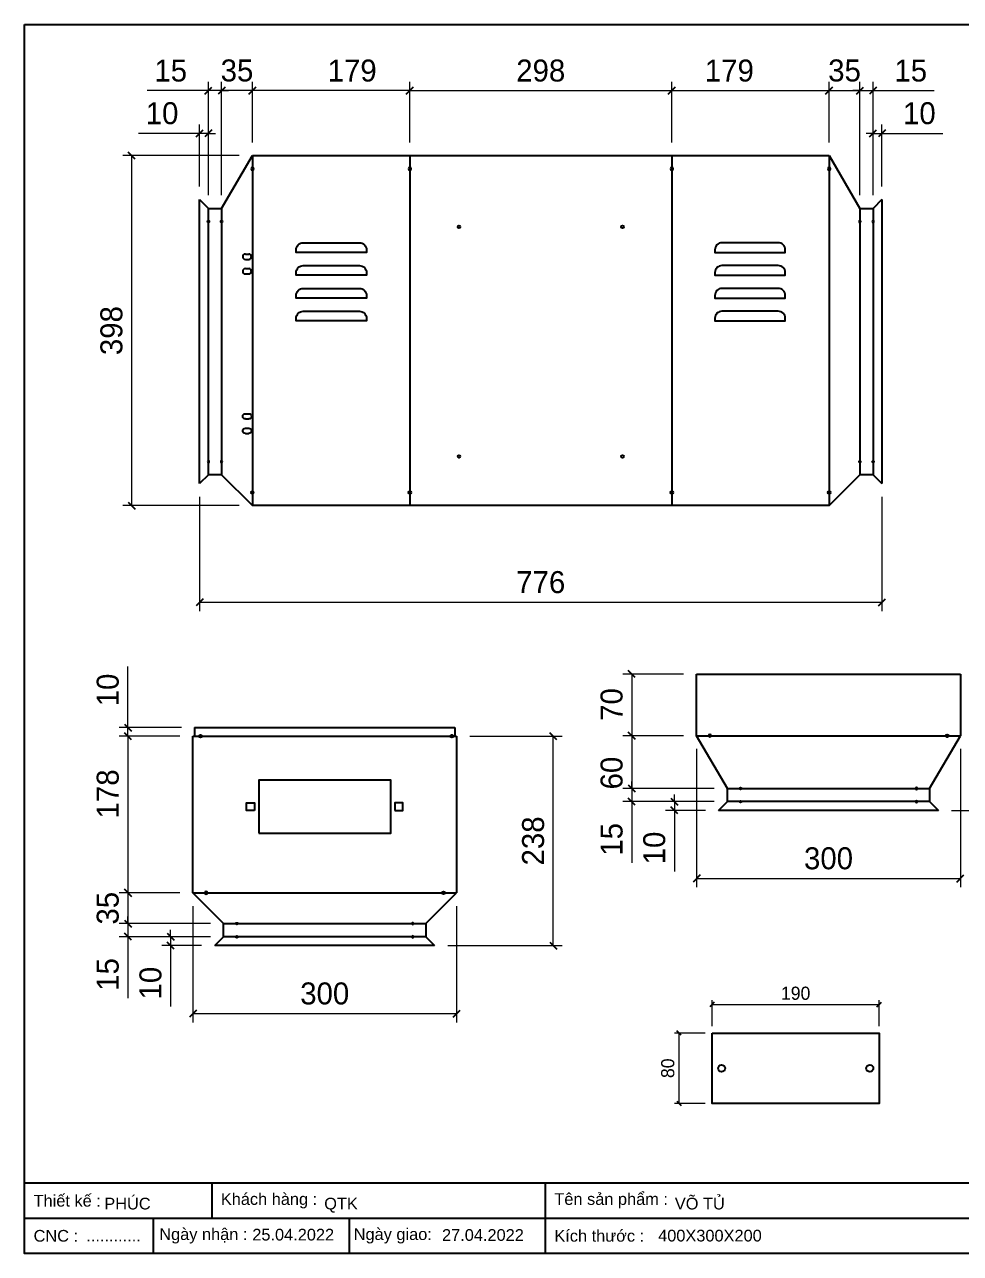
# Model space of a CAD drawing. Header units: millimetres. Extents: x 0 to 1977, y 0 to 1398.
# Drawn here: x 0 to 1064, y 0 to 1398 of the extents above; entities that cross this region are included whole.
import ezdxf

# ---------------------------------------------------------------- set-up
doc = ezdxf.new("R2010")
doc.units = ezdxf.units.MM
doc.layers.add('CNC', color=7, linetype='Continuous')
doc.layers.add('DIM', color=253, linetype='Continuous')
doc.styles.add('Arial', font='arial.ttf')
doc.dimstyles.new('Dim-15', dxfattribs={"dimtxt": 15, "dimasz": 5, "dimexe": 5, "dimexo": 8, "dimgap": 5, "dimtad": 1, "dimdec": 0, "dimtxsty": 'Standard', "dimblk": 'OBLIQUE', "dimcen": 10, "dimclrd": 5, "dimclre": 5, "dimclrt": 3, "dimazin": 3, "dimtfac": 1, "dimtdec": 0, "dimtmove": 0, "dimatfit": 3, "dimldrblk": 'OBLIQUE', "dimlwd": 9, "dimlwe": 9})
doc.dimstyles.new('Dim-25', dxfattribs={"dimtxt": 25, "dimasz": 8, "dimexe": 10, "dimexo": 15, "dimgap": 10, "dimtad": 1, "dimdec": 0, "dimtxsty": 'Standard', "dimblk": 'OBLIQUE', "dimcen": 10, "dimclrd": 5, "dimclre": 5, "dimclrt": 3, "dimazin": 3, "dimtfac": 1, "dimtdec": 0, "dimtmove": 0, "dimatfit": 3, "dimldrblk": 'OBLIQUE', "dimlwd": 9, "dimlwe": 9})

# ---------------------------------------------------------------- blocks, each defined once
blk = doc.blocks.new('KHUNG CHUẨN')
at = {"color": 7}
for p, q in [((19889.2, -28535.2), (16919.2, -28535.2)), ((17239.2, -28535.2), (17239.2, -28595.2)), ((17809.2, -28535.2), (17809.2, -28655.2)), ((18939.2, -28595.2), (16919.2, -28595.2)), ((17139.2, -28595.2), (17139.2, -28655.2)), ((17474.2, -28595.2), (17474.2, -28655.2))]:
    blk.add_line(p, q, dxfattribs=at)
blk.add_lwpolyline([(16919.2, -26555.2), (19889.2, -26555.2), (19889.2, -28655.2), (16919.2, -28655.2)], close=True, dxfattribs=at)
at = {"color": 2, "char_height": 20, "attachment_point": 4, "style": 'Arial'}
for s, insert, width in [('  Thiết kế :', (16919.2, -28565.2), 917.634), ('  Khách hàng :', (17239.2, -28565.2), 917.634), ('  Tên sản phẩm :', (17809.2, -28565.2), 917.634), ('  CNC :', (16919.2, -28625.2), 917.634), ('  Ngày nhận :', (17134, -28625.2), 556.651), ('  Ngày giao:', (17466.3, -28625.2), 556.651), ('  Kích thước :', (17809.2, -28625.2), 917.634)]:
    blk.add_mtext(s, dxfattribs=dict(at, insert=insert, width=width))
at = {"color": 3, "style": 'Arial'}
for tag, p in [('#01', (17055.6, -28580.1)), ('#02', (17431.4, -28580.1)), ('#03', (18030.6, -28580.1)), ('#08', (18751.7, -28580.1)), ('#10', (19064.8, -28580.1)), ('#04', (17024.8, -28634.6)), ('#05', (17308.5, -28633)), ('#06', (17632.7, -28633.7)), ('#07', (18002, -28634.7)), ('#09', (18753.8, -28632.6)), ('#11', (19060.3, -28625.7)), ('#12', (19806.5, -28628.9))]:
    blk.add_attdef(tag, p, '', height=20, dxfattribs=at)
blk = doc.blocks.new('*D1')
at = {"color": 0, "linetype": 'ByBlock', "lineweight": -2}
for p, q in [((442.1, 1326.4), (434.1, 1318.4)), ((732.1, 1318.4), (740.1, 1326.4))]:
    blk.add_line(p, q, dxfattribs=at)
at = {"layer": 'Defpoints', "color": 0, "transparency": 16777216}
for p in [(736.1, 1322.4), (438.1, 1248.5), (736.1, 1248.5)]:
    blk.add_point(p, dxfattribs=at)
at = {"layer": 'DIM', "color": 5, "lineweight": 9, "transparency": 16777216}
for p, q in [((438.1, 1263.5), (438.1, 1332.4)), ((736.1, 1263.5), (736.1, 1332.4)), ((438.1, 1322.4), (736.1, 1322.4))]:
    blk.add_line(p, q, dxfattribs=at)
at = {"layer": 'DIM', "color": 3, "transparency": 16777216, "insert": (587.1, 1345.1), "char_height": 25, "attachment_point": 5}
blk.add_mtext('298', dxfattribs=at)
blk = doc.blocks.new('_Oblique')
at = {"color": 0, "linetype": 'ByBlock', "lineweight": -2}
blk.add_line((-0.5, -0.5), (0.5, 0.5), dxfattribs=at)
blk = doc.blocks.new('*D2')
at = {"color": 0, "linetype": 'ByBlock', "lineweight": -2}
for p, q in [((740.1, 1326.4), (732.1, 1318.4)), ((911.1, 1318.4), (919.1, 1326.4))]:
    blk.add_line(p, q, dxfattribs=at)
at = {"layer": 'Defpoints', "color": 0, "transparency": 16777216}
for p in [(915.1, 1322.4), (736.1, 1248.5), (915.1, 1248.5)]:
    blk.add_point(p, dxfattribs=at)
at = {"layer": 'DIM', "color": 5, "lineweight": 9, "transparency": 16777216}
for p, q in [((736.1, 1263.5), (736.1, 1332.4)), ((915.1, 1263.5), (915.1, 1332.4)), ((736.1, 1322.4), (915.1, 1322.4))]:
    blk.add_line(p, q, dxfattribs=at)
at = {"layer": 'DIM', "color": 3, "transparency": 16777216, "insert": (801.6, 1345.1), "char_height": 25, "attachment_point": 5}
blk.add_mtext('179', dxfattribs=at)
blk = doc.blocks.new('*D3')
at = {"color": 0, "linetype": 'ByBlock', "lineweight": -2}
for p, q in [((919.1, 1326.4), (911.1, 1318.4)), ((946.1, 1318.4), (954.1, 1326.4))]:
    blk.add_line(p, q, dxfattribs=at)
at = {"layer": 'Defpoints', "color": 0, "transparency": 16777216}
for p in [(950.1, 1322.4), (915.1, 1248.5), (950.1, 1188.5)]:
    blk.add_point(p, dxfattribs=at)
at = {"layer": 'DIM', "color": 5, "lineweight": 9, "transparency": 16777216}
for p, q in [((915.1, 1263.5), (915.1, 1332.4)), ((950.1, 1203.5), (950.1, 1332.4)), ((915.1, 1322.4), (950.1, 1322.4))]:
    blk.add_line(p, q, dxfattribs=at)
at = {"layer": 'DIM', "color": 3, "transparency": 16777216, "insert": (932.6, 1345.2), "char_height": 25, "attachment_point": 5}
blk.add_mtext('35', dxfattribs=at)
blk = doc.blocks.new('*D4')
at = {"color": 0, "linetype": 'ByBlock', "lineweight": -2}
for p, q in [((263.1, 1326.4), (255.1, 1318.4)), ((434.1, 1318.4), (442.1, 1326.4))]:
    blk.add_line(p, q, dxfattribs=at)
at = {"layer": 'Defpoints', "color": 0, "transparency": 16777216}
for p in [(259.1, 1322.4), (259.1, 1248.5), (438.1, 1248.5)]:
    blk.add_point(p, dxfattribs=at)
at = {"layer": 'DIM', "color": 5, "lineweight": 9, "transparency": 16777216}
for p, q in [((259.1, 1263.5), (259.1, 1332.4)), ((438.1, 1263.5), (438.1, 1332.4)), ((438.1, 1322.4), (259.1, 1322.4))]:
    blk.add_line(p, q, dxfattribs=at)
at = {"layer": 'DIM', "color": 3, "transparency": 16777216, "insert": (372.6, 1345.1), "char_height": 25, "attachment_point": 5}
blk.add_mtext('179', dxfattribs=at)
blk = doc.blocks.new('*D5')
at = {"color": 0, "linetype": 'ByBlock', "lineweight": -2}
for p, q in [((228.1, 1326.4), (220.1, 1318.4)), ((255.1, 1318.4), (263.1, 1326.4))]:
    blk.add_line(p, q, dxfattribs=at)
at = {"layer": 'Defpoints', "color": 0, "transparency": 16777216}
for p in [(224.1, 1322.4), (259.1, 1248.5), (224.1, 1188.5)]:
    blk.add_point(p, dxfattribs=at)
at = {"layer": 'DIM', "color": 5, "lineweight": 9, "transparency": 16777216}
for p, q in [((224.1, 1203.5), (224.1, 1332.4)), ((259.1, 1263.5), (259.1, 1332.4)), ((259.1, 1322.4), (224.1, 1322.4))]:
    blk.add_line(p, q, dxfattribs=at)
at = {"layer": 'DIM', "color": 3, "transparency": 16777216, "insert": (241.6, 1345.2), "char_height": 25, "attachment_point": 5}
blk.add_mtext('35', dxfattribs=at)
blk = doc.blocks.new('*D6')
at = {"color": 0, "linetype": 'ByBlock', "lineweight": -2}
for p, q in [((203.1, 744.6), (195.1, 736.6)), ((971.1, 736.6), (979.1, 744.6))]:
    blk.add_line(p, q, dxfattribs=at)
at = {"layer": 'Defpoints', "color": 0, "transparency": 16777216}
for p in [(199.1, 875.5), (975.1, 875.5), (975.1, 740.6)]:
    blk.add_point(p, dxfattribs=at)
at = {"layer": 'DIM', "color": 5, "lineweight": 9, "transparency": 16777216}
for p, q in [((199.1, 860.5), (199.1, 730.6)), ((975.1, 860.5), (975.1, 730.6)), ((199.1, 740.6), (975.1, 740.6))]:
    blk.add_line(p, q, dxfattribs=at)
at = {"layer": 'DIM', "color": 3, "transparency": 16777216, "insert": (587.1, 763.3), "char_height": 25, "attachment_point": 5}
blk.add_mtext('776', dxfattribs=at)
blk = doc.blocks.new('*D7')
at = {"color": 0, "linetype": 'ByBlock', "lineweight": -2}
for p, q in [((946.1, 1318.4), (954.1, 1326.4)), ((969.1, 1326.4), (961.1, 1318.4))]:
    blk.add_line(p, q, dxfattribs=at)
at = {"layer": 'Defpoints', "color": 0, "transparency": 16777216}
for p in [(965.1, 1322.4), (950.1, 1188.5), (965.1, 1188.5)]:
    blk.add_point(p, dxfattribs=at)
at = {"layer": 'DIM', "color": 5, "lineweight": 9, "transparency": 16777216}
for p, q in [((950.1, 1203.5), (950.1, 1332.4)), ((965.1, 1203.5), (965.1, 1332.4)), ((950.1, 1322.4), (942.1, 1322.4)), ((950.1, 1322.4), (965.1, 1322.4)), ((965.1, 1322.4), (1034.7, 1322.4))]:
    blk.add_line(p, q, dxfattribs=at)
at = {"layer": 'DIM', "color": 3, "transparency": 16777216, "insert": (1007.9, 1345.1), "char_height": 25, "attachment_point": 5}
blk.add_mtext('15', dxfattribs=at)
blk = doc.blocks.new('*D8')
at = {"color": 0, "linetype": 'ByBlock', "lineweight": -2}
for p, q in [((961.1, 1269.8), (969.1, 1277.8)), ((979.1, 1277.8), (971.1, 1269.8))]:
    blk.add_line(p, q, dxfattribs=at)
at = {"layer": 'Defpoints', "color": 0, "transparency": 16777216}
for p in [(975.1, 1273.8), (965.1, 1188.5), (975.1, 1198.5)]:
    blk.add_point(p, dxfattribs=at)
at = {"layer": 'DIM', "color": 5, "lineweight": 9, "transparency": 16777216}
for p, q in [((965.1, 1273.8), (957.1, 1273.8)), ((965.1, 1203.5), (965.1, 1283.8)), ((965.1, 1273.8), (975.1, 1273.8)), ((975.1, 1213.5), (975.1, 1283.8)), ((975.1, 1273.8), (1044.4, 1273.8))]:
    blk.add_line(p, q, dxfattribs=at)
at = {"layer": 'DIM', "color": 3, "transparency": 16777216, "insert": (1017.7, 1296.6), "char_height": 25, "attachment_point": 5}
blk.add_mtext('10', dxfattribs=at)
blk = doc.blocks.new('*D9')
at = {"color": 0, "linetype": 'ByBlock', "lineweight": -2}
for p, q in [((205.1, 1318.4), (213.1, 1326.4)), ((228.1, 1326.4), (220.1, 1318.4))]:
    blk.add_line(p, q, dxfattribs=at)
at = {"layer": 'Defpoints', "color": 0, "transparency": 16777216}
for p in [(209.1, 1322.4), (209.1, 1188.5), (224.1, 1188.5)]:
    blk.add_point(p, dxfattribs=at)
at = {"layer": 'DIM', "color": 5, "lineweight": 9, "transparency": 16777216}
for p, q in [((209.1, 1203.5), (209.1, 1332.4)), ((224.1, 1203.5), (224.1, 1332.4)), ((209.1, 1322.4), (139.4, 1322.4)), ((224.1, 1322.4), (209.1, 1322.4)), ((224.1, 1322.4), (232.1, 1322.4))]:
    blk.add_line(p, q, dxfattribs=at)
at = {"layer": 'DIM', "color": 3, "transparency": 16777216, "insert": (166.2, 1345.1), "char_height": 25, "attachment_point": 5}
blk.add_mtext('15', dxfattribs=at)
blk = doc.blocks.new('*D10')
at = {"color": 0, "linetype": 'ByBlock', "lineweight": -2}
for p, q in [((195.1, 1269.8), (203.1, 1277.8)), ((213.1, 1277.8), (205.1, 1269.8))]:
    blk.add_line(p, q, dxfattribs=at)
at = {"layer": 'Defpoints', "color": 0, "transparency": 16777216}
for p in [(199.1, 1273.8), (199.1, 1198.5), (209.1, 1188.5)]:
    blk.add_point(p, dxfattribs=at)
at = {"layer": 'DIM', "color": 5, "lineweight": 9, "transparency": 16777216}
for p, q in [((199.1, 1273.8), (129.7, 1273.8)), ((199.1, 1213.5), (199.1, 1283.8)), ((209.1, 1273.8), (199.1, 1273.8)), ((209.1, 1203.5), (209.1, 1283.8)), ((209.1, 1273.8), (217.1, 1273.8))]:
    blk.add_line(p, q, dxfattribs=at)
at = {"layer": 'DIM', "color": 3, "transparency": 16777216, "insert": (156.4, 1296.6), "char_height": 25, "attachment_point": 5}
blk.add_mtext('10', dxfattribs=at)
blk = doc.blocks.new('f3daunguoc')
at = {"layer": 'CNC', "color": 2, "lineweight": -3}
blk.add_circle((0, 0), 1.5, dxfattribs=at)
blk = doc.blocks.new('f2dauxuoi')
at = {"layer": 'CNC', "color": 2, "lineweight": -3}
blk.add_circle((0, 0), 1, dxfattribs=at)
blk = doc.blocks.new('*D11')
at = {"color": 0, "linetype": 'ByBlock', "lineweight": -2}
for p, q in [((125.7, 1244.5), (117.7, 1252.5)), ((117.7, 854.5), (125.7, 846.5))]:
    blk.add_line(p, q, dxfattribs=at)
at = {"layer": 'Defpoints', "color": 0, "transparency": 16777216}
for p in [(259.1, 1248.5), (121.7, 850.5), (259.1, 850.5)]:
    blk.add_point(p, dxfattribs=at)
at = {"layer": 'DIM', "color": 5, "lineweight": 9, "transparency": 16777216}
for p, q in [((244.1, 1248.5), (111.7, 1248.5)), ((121.7, 1248.5), (121.7, 850.5)), ((244.1, 850.5), (111.7, 850.5))]:
    blk.add_line(p, q, dxfattribs=at)
at = {"layer": 'DIM', "color": 3, "transparency": 16777216, "insert": (98.9, 1049.5), "char_height": 25, "attachment_point": 5, "rotation": 90}
blk.add_mtext('398', dxfattribs=at)
blk = doc.blocks.new('*D12')
at = {"color": 0, "linetype": 'ByBlock', "lineweight": -2}
for p, q in [((121.5, 584.1), (113.5, 592.1)), ((113.5, 414.1), (121.5, 406.1))]:
    blk.add_line(p, q, dxfattribs=at)
at = {"layer": 'Defpoints', "color": 0, "transparency": 16777216}
for p in [(191.4, 588.1), (117.5, 410.1), (191.4, 410.1)]:
    blk.add_point(p, dxfattribs=at)
at = {"layer": 'DIM', "color": 5, "lineweight": 9, "transparency": 16777216}
for p, q in [((176.4, 588.1), (107.5, 588.1)), ((117.5, 588.1), (117.5, 410.1)), ((176.4, 410.1), (107.5, 410.1))]:
    blk.add_line(p, q, dxfattribs=at)
at = {"layer": 'DIM', "color": 3, "transparency": 16777216, "insert": (94.7, 522.6), "char_height": 25, "attachment_point": 5, "rotation": 90}
blk.add_mtext('178', dxfattribs=at)
blk = doc.blocks.new('*D13')
at = {"color": 0, "linetype": 'ByBlock', "lineweight": -2}
for p, q in [((121.5, 406.1), (113.5, 414.1)), ((113.5, 379.1), (121.5, 371.1))]:
    blk.add_line(p, q, dxfattribs=at)
at = {"layer": 'Defpoints', "color": 0, "transparency": 16777216}
for p in [(191.4, 410.1), (117.5, 375.1), (226.4, 375.1)]:
    blk.add_point(p, dxfattribs=at)
at = {"layer": 'DIM', "color": 5, "lineweight": 9, "transparency": 16777216}
for p, q in [((176.4, 410.1), (107.5, 410.1)), ((117.5, 410.1), (117.5, 375.1)), ((211.4, 375.1), (107.5, 375.1))]:
    blk.add_line(p, q, dxfattribs=at)
at = {"layer": 'DIM', "color": 3, "transparency": 16777216, "insert": (94.7, 392.6), "char_height": 25, "attachment_point": 5, "rotation": 90}
blk.add_mtext('35', dxfattribs=at)
blk = doc.blocks.new('*D14')
at = {"color": 0, "linetype": 'ByBlock', "lineweight": -2}
for p, q in [((605.3, 584.1), (597.3, 592.1)), ((597.3, 354.1), (605.3, 346.1))]:
    blk.add_line(p, q, dxfattribs=at)
at = {"layer": 'Defpoints', "color": 0, "transparency": 16777216}
for p in [(491.4, 588.1), (601.3, 588.1), (466.4, 350.1)]:
    blk.add_point(p, dxfattribs=at)
at = {"layer": 'DIM', "color": 5, "lineweight": 9, "transparency": 16777216}
for p, q in [((506.4, 588.1), (611.3, 588.1)), ((601.3, 350.1), (601.3, 588.1)), ((481.4, 350.1), (611.3, 350.1))]:
    blk.add_line(p, q, dxfattribs=at)
at = {"layer": 'DIM', "color": 3, "transparency": 16777216, "insert": (578.5, 469.1), "char_height": 25, "attachment_point": 5, "rotation": 90}
blk.add_mtext('238', dxfattribs=at)
blk = doc.blocks.new('*D15')
at = {"color": 0, "linetype": 'ByBlock', "lineweight": -2}
for p, q in [((113.5, 379.1), (121.5, 371.1)), ((121.5, 356.1), (113.5, 364.1))]:
    blk.add_line(p, q, dxfattribs=at)
at = {"layer": 'Defpoints', "color": 0, "transparency": 16777216}
for p in [(226.4, 375.1), (117.5, 360.1), (226.4, 360.1)]:
    blk.add_point(p, dxfattribs=at)
at = {"layer": 'DIM', "color": 5, "lineweight": 9, "transparency": 16777216}
for p, q in [((117.5, 375.1), (117.5, 383.1)), ((211.4, 375.1), (107.5, 375.1)), ((117.5, 375.1), (117.5, 360.1)), ((211.4, 360.1), (107.5, 360.1)), ((117.5, 360.1), (117.5, 290.4))]:
    blk.add_line(p, q, dxfattribs=at)
at = {"layer": 'DIM', "color": 3, "transparency": 16777216, "insert": (94.7, 317.3), "char_height": 25, "attachment_point": 5, "rotation": 90}
blk.add_mtext('15', dxfattribs=at)
blk = doc.blocks.new('*D16')
at = {"color": 0, "linetype": 'ByBlock', "lineweight": -2}
for p, q in [((162.1, 364.1), (170.1, 356.1)), ((170.1, 346.1), (162.1, 354.1))]:
    blk.add_line(p, q, dxfattribs=at)
at = {"layer": 'Defpoints', "color": 0, "transparency": 16777216}
for p in [(166.1, 350.1), (216.4, 350.1), (226.4, 360.1)]:
    blk.add_point(p, dxfattribs=at)
at = {"layer": 'DIM', "color": 5, "lineweight": 9, "transparency": 16777216}
for p, q in [((166.1, 360.1), (166.1, 368.1)), ((211.4, 360.1), (156.1, 360.1)), ((201.4, 350.1), (156.1, 350.1)), ((166.1, 360.1), (166.1, 350.1)), ((166.1, 350.1), (166.1, 280.7))]:
    blk.add_line(p, q, dxfattribs=at)
at = {"layer": 'DIM', "color": 3, "transparency": 16777216, "insert": (143.3, 307.4), "char_height": 25, "attachment_point": 5, "rotation": 90}
blk.add_mtext('10', dxfattribs=at)
blk = doc.blocks.new('*D17')
at = {"color": 0, "linetype": 'ByBlock', "lineweight": -2}
for p, q in [((195.4, 276.7), (187.4, 268.7)), ((487.4, 268.7), (495.4, 276.7))]:
    blk.add_line(p, q, dxfattribs=at)
at = {"layer": 'Defpoints', "color": 0, "transparency": 16777216}
for p in [(191.4, 410.1), (491.4, 410.1), (491.4, 272.7)]:
    blk.add_point(p, dxfattribs=at)
at = {"layer": 'DIM', "color": 5, "lineweight": 9, "transparency": 16777216}
for p, q in [((191.4, 395.1), (191.4, 262.7)), ((491.4, 395.1), (491.4, 262.7)), ((191.4, 272.7), (491.4, 272.7))]:
    blk.add_line(p, q, dxfattribs=at)
at = {"layer": 'DIM', "color": 3, "transparency": 16777216, "insert": (341.4, 295.5), "char_height": 25, "attachment_point": 5}
blk.add_mtext('300', dxfattribs=at)
blk = doc.blocks.new('*D18')
at = {"color": 0, "linetype": 'ByBlock', "lineweight": -2}
for p, q in [((113.5, 602.1), (121.5, 594.1)), ((121.5, 584.1), (113.5, 592.1))]:
    blk.add_line(p, q, dxfattribs=at)
at = {"layer": 'Defpoints', "color": 0, "transparency": 16777216}
for p in [(117.5, 598.1), (191.4, 588.1), (193.4, 598.1)]:
    blk.add_point(p, dxfattribs=at)
at = {"layer": 'DIM', "color": 5, "lineweight": 9, "transparency": 16777216}
for p, q in [((117.5, 598.1), (117.5, 667.5)), ((178.4, 598.1), (107.5, 598.1)), ((176.4, 588.1), (107.5, 588.1)), ((117.5, 588.1), (117.5, 598.1)), ((117.5, 588.1), (117.5, 580.1))]:
    blk.add_line(p, q, dxfattribs=at)
at = {"layer": 'DIM', "color": 3, "transparency": 16777216, "insert": (94.7, 640.8), "char_height": 25, "attachment_point": 5, "rotation": 90}
blk.add_mtext('10', dxfattribs=at)
blk = doc.blocks.new('ovan6x10')
at = {"color": 2}
for p, q in [((3, 6), (7, 6)), ((3, 0), (7, 0))]:
    blk.add_line(p, q, dxfattribs=at)
for centre, start, end in [((3, 3), 90, 270), ((7, 3), 270, 90)]:
    blk.add_arc(centre, 3, start, end, dxfattribs=at)
blk = doc.blocks.new('*D35')
at = {"color": 0, "linetype": 'ByBlock', "lineweight": -2}
for p, q in [((694.5, 654.8), (686.5, 662.8)), ((686.5, 592.8), (694.5, 584.8))]:
    blk.add_line(p, q, dxfattribs=at)
at = {"layer": 'Defpoints', "color": 0, "transparency": 16777216}
for p in [(764.4, 658.8), (690.5, 588.8), (764.4, 588.8)]:
    blk.add_point(p, dxfattribs=at)
at = {"layer": 'DIM', "color": 5, "lineweight": 9, "transparency": 16777216}
for p, q in [((749.4, 658.8), (680.5, 658.8)), ((690.5, 658.8), (690.5, 588.8)), ((749.4, 588.8), (680.5, 588.8))]:
    blk.add_line(p, q, dxfattribs=at)
at = {"layer": 'DIM', "color": 3, "transparency": 16777216, "insert": (667.8, 624.3), "char_height": 25, "attachment_point": 5, "rotation": 90}
blk.add_mtext('70', dxfattribs=at)
blk = doc.blocks.new('*D36')
at = {"color": 0, "linetype": 'ByBlock', "lineweight": -2}
for p, q in [((694.5, 584.8), (686.5, 592.8)), ((686.5, 532.8), (694.5, 524.8))]:
    blk.add_line(p, q, dxfattribs=at)
at = {"layer": 'Defpoints', "color": 0, "transparency": 16777216}
for p in [(764.4, 588.8), (690.5, 528.8), (799.4, 528.8)]:
    blk.add_point(p, dxfattribs=at)
at = {"layer": 'DIM', "color": 5, "lineweight": 9, "transparency": 16777216}
for p, q in [((749.4, 588.8), (680.5, 588.8)), ((690.5, 588.8), (690.5, 528.8)), ((784.4, 528.8), (680.5, 528.8))]:
    blk.add_line(p, q, dxfattribs=at)
at = {"layer": 'DIM', "color": 3, "transparency": 16777216, "insert": (667.8, 546.3), "char_height": 25, "attachment_point": 5, "rotation": 90}
blk.add_mtext('60', dxfattribs=at)
blk = doc.blocks.new('*D37')
at = {"color": 0, "linetype": 'ByBlock', "lineweight": -2}
for p, q in [((1178.3, 654.8), (1170.3, 662.8)), ((1170.3, 507.8), (1178.3, 499.8))]:
    blk.add_line(p, q, dxfattribs=at)
at = {"layer": 'Defpoints', "color": 0, "transparency": 16777216}
for p in [(1064.4, 658.8), (1174.3, 658.8), (1039.4, 503.8)]:
    blk.add_point(p, dxfattribs=at)
at = {"layer": 'DIM', "color": 5, "lineweight": 9, "transparency": 16777216}
for p, q in [((1079.4, 658.8), (1184.3, 658.8)), ((1174.3, 503.8), (1174.3, 658.8)), ((1054.4, 503.8), (1184.3, 503.8))]:
    blk.add_line(p, q, dxfattribs=at)
at = {"layer": 'DIM', "color": 3, "transparency": 16777216, "insert": (1151.6, 581.3), "char_height": 25, "attachment_point": 5, "rotation": 90}
blk.add_mtext('155', dxfattribs=at)
blk = doc.blocks.new('*D38')
at = {"color": 0, "linetype": 'ByBlock', "lineweight": -2}
for p, q in [((686.5, 532.8), (694.5, 524.8)), ((694.5, 509.8), (686.5, 517.8))]:
    blk.add_line(p, q, dxfattribs=at)
at = {"layer": 'Defpoints', "color": 0, "transparency": 16777216}
for p in [(799.4, 528.8), (690.5, 513.8), (799.4, 513.8)]:
    blk.add_point(p, dxfattribs=at)
at = {"layer": 'DIM', "color": 5, "lineweight": 9, "transparency": 16777216}
for p, q in [((690.5, 528.8), (690.5, 536.8)), ((784.4, 528.8), (680.5, 528.8)), ((690.5, 528.8), (690.5, 513.8)), ((784.4, 513.8), (680.5, 513.8)), ((690.5, 513.8), (690.5, 444.1))]:
    blk.add_line(p, q, dxfattribs=at)
at = {"layer": 'DIM', "color": 3, "transparency": 16777216, "insert": (667.8, 470.9), "char_height": 25, "attachment_point": 5, "rotation": 90}
blk.add_mtext('15', dxfattribs=at)
blk = doc.blocks.new('*D39')
at = {"color": 0, "linetype": 'ByBlock', "lineweight": -2}
for p, q in [((735.1, 517.8), (743.1, 509.8)), ((743.1, 499.8), (735.1, 507.8))]:
    blk.add_line(p, q, dxfattribs=at)
at = {"layer": 'Defpoints', "color": 0, "transparency": 16777216}
for p in [(739.1, 503.8), (789.4, 503.8), (799.4, 513.8)]:
    blk.add_point(p, dxfattribs=at)
at = {"layer": 'DIM', "color": 5, "lineweight": 9, "transparency": 16777216}
for p, q in [((739.1, 513.8), (739.1, 521.8)), ((784.4, 513.8), (729.1, 513.8)), ((774.4, 503.8), (729.1, 503.8)), ((739.1, 513.8), (739.1, 503.8)), ((739.1, 503.8), (739.1, 434.4))]:
    blk.add_line(p, q, dxfattribs=at)
at = {"layer": 'DIM', "color": 3, "transparency": 16777216, "insert": (716.3, 461.1), "char_height": 25, "attachment_point": 5, "rotation": 90}
blk.add_mtext('10', dxfattribs=at)
blk = doc.blocks.new('*D40')
at = {"color": 0, "linetype": 'ByBlock', "lineweight": -2}
for p, q in [((768.4, 430.4), (760.4, 422.4)), ((1060.4, 422.4), (1068.4, 430.4))]:
    blk.add_line(p, q, dxfattribs=at)
at = {"layer": 'Defpoints', "color": 0, "transparency": 16777216}
for p in [(764.4, 588.8), (1064.4, 588.8), (1064.4, 426.4)]:
    blk.add_point(p, dxfattribs=at)
at = {"layer": 'DIM', "color": 5, "lineweight": 9, "transparency": 16777216}
for p, q in [((764.4, 573.8), (764.4, 416.4)), ((1064.4, 573.8), (1064.4, 416.4)), ((764.4, 426.4), (1064.4, 426.4))]:
    blk.add_line(p, q, dxfattribs=at)
at = {"layer": 'DIM', "color": 3, "transparency": 16777216, "insert": (914.4, 449.2), "char_height": 25, "attachment_point": 5}
blk.add_mtext('300', dxfattribs=at)
blk = doc.blocks.new('*D41')
at = {"color": 0, "linetype": 'ByBlock', "lineweight": -2}
for p, q in [((784.5, 285.6), (779.5, 280.6)), ((969.5, 280.6), (974.5, 285.6))]:
    blk.add_line(p, q, dxfattribs=at)
at = {"color": 5, "lineweight": 9, "ltscale": 3, "transparency": 16777216}
for p, q in [((782, 258.6), (782, 288.1)), ((782, 283.1), (972, 283.1)), ((972, 258.6), (972, 288.1))]:
    blk.add_line(p, q, dxfattribs=at)
at = {"layer": 'Defpoints', "color": 0, "ltscale": 3, "transparency": 16777216}
for p in [(972, 283.1), (782, 250.6), (972, 250.6)]:
    blk.add_point(p, dxfattribs=at)
at = {"color": 3, "ltscale": 3, "transparency": 16777216, "insert": (877, 295.8), "char_height": 15, "attachment_point": 5}
blk.add_mtext('190', dxfattribs=at)
blk = doc.blocks.new('*D42')
at = {"color": 0, "linetype": 'ByBlock', "lineweight": -2}
for p, q in [((746.8, 248.1), (741.8, 253.1)), ((741.8, 173.1), (746.8, 168.1))]:
    blk.add_line(p, q, dxfattribs=at)
at = {"color": 5, "lineweight": 9, "ltscale": 3, "transparency": 16777216}
for p, q in [((774, 250.6), (739.3, 250.6)), ((744.3, 250.6), (744.3, 170.6)), ((774, 170.6), (739.3, 170.6))]:
    blk.add_line(p, q, dxfattribs=at)
at = {"layer": 'Defpoints', "color": 0, "ltscale": 3, "transparency": 16777216}
for p in [(782, 250.6), (744.3, 170.6), (782, 170.6)]:
    blk.add_point(p, dxfattribs=at)
at = {"color": 3, "ltscale": 3, "transparency": 16777216, "insert": (731.6, 210.6), "char_height": 15, "attachment_point": 5, "rotation": 90}
blk.add_mtext('80', dxfattribs=at)

msp = doc.modelspace()

# ---------------------------------------------------------------- linework, layer by layer
at = {"color": 7}
for p, q in [((224.1, 1188.5), (259.1, 1248.5)), ((259.1, 1248.5), (259.1, 850.5)), ((438.1, 1248.5), (438.1, 850.5)), ((736.1, 1248.5), (736.1, 850.5)), ((915.1, 1248.5), (915.1, 850.5)), ((915.1, 1248.5), (950.1, 1188.5)), ((199.1, 875.5), (199.1, 1198.5)), ((199.1, 1198.5), (209.1, 1188.5)), ((209.1, 885.5), (209.1, 1188.5)), ((209.1, 1188.5), (224.1, 1188.5)), ((224.1, 1188.5), (224.1, 885.5)), ((950.1, 1188.5), (965.1, 1188.5)), ((950.1, 1188.5), (950.1, 885.5)), ((975.1, 1198.5), (965.1, 1188.5)), ((965.1, 1188.5), (965.1, 885.5)), ((975.1, 1198.5), (975.1, 875.5)), ((209.1, 885.5), (199.1, 875.5)), ((224.1, 885.5), (209.1, 885.5)), ((224.1, 885.5), (259.1, 850.5)), ((915.1, 850.5), (950.1, 885.5)), ((965.1, 885.5), (950.1, 885.5)), ((965.1, 885.5), (975.1, 875.5)), ((764.4, 658.8), (1064.4, 658.8)), ((191.4, 588.1), (491.4, 588.1)), ((193.4, 598.1), (489.4, 598.1)), ((764.4, 588.8), (1064.4, 588.8)), ((799.4, 528.8), (764.4, 588.8)), ((1029.4, 528.8), (1064.4, 588.8)), ((799.4, 513.8), (799.4, 528.8)), ((799.4, 528.8), (1029.4, 528.8)), ((1029.4, 528.8), (1029.4, 513.8)), ((789.4, 503.8), (799.4, 513.8)), ((1039.4, 503.8), (789.4, 503.8)), ((1029.4, 513.8), (799.4, 513.8)), ((1029.4, 513.8), (1039.4, 503.8)), ((191.4, 410.1), (491.4, 410.1)), ((226.4, 375.1), (191.4, 410.1)), ((456.4, 375.1), (491.4, 410.1)), ((226.4, 360.1), (226.4, 375.1)), ((226.4, 375.1), (456.4, 375.1)), ((456.4, 375.1), (456.4, 360.1)), ((216.4, 350.1), (226.4, 360.1)), ((466.4, 350.1), (216.4, 350.1)), ((456.4, 360.1), (226.4, 360.1)), ((456.4, 360.1), (466.4, 350.1))]:
    msp.add_line(p, q, dxfattribs=at)
at = {"ltscale": 3}
for p, q in [((193.4, 598.1), (193.4, 588.1)), ((489.4, 598.1), (489.4, 588.1))]:
    msp.add_line(p, q, dxfattribs=at)
at = {"color": 7}
for points in [[(259.1, 1248.5), (915.1, 1248.5)], [(915.1, 850.5), (259.1, 850.5)], [(764.4, 588.8), (764.4, 658.8)], [(1064.4, 658.8), (1064.4, 588.8)], [(191.4, 410.1), (191.4, 588.1)], [(491.4, 588.1), (491.4, 410.1)]]:
    msp.add_lwpolyline(points, dxfattribs=at)
at = {"color": 2}
for points in [[(316.9, 1149.5), (380.9, 1149.5, -0.414214), (388.9, 1141.5), (388.9, 1138.5), (308.9, 1138.5), (308.9, 1141.5, -0.414214)], [(857.2, 1149.5), (793.2, 1149.5, 0.414214), (785.2, 1141.5), (785.2, 1138.5), (865.2, 1138.5), (865.2, 1141.5, 0.414214)], [(316.9, 1123.5), (380.9, 1123.5, -0.414214), (388.9, 1115.5), (388.9, 1112.5), (308.9, 1112.5), (308.9, 1115.5, -0.414214)], [(857.2, 1123.5), (793.2, 1123.5, 0.414214), (785.2, 1115.5), (785.2, 1112.5), (865.2, 1112.5), (865.2, 1115.5, 0.414214)], [(316.9, 1097.5), (380.9, 1097.5, -0.414214), (388.9, 1089.5), (388.9, 1086.5), (308.9, 1086.5), (308.9, 1089.5, -0.414214)], [(857.2, 1097.5), (793.2, 1097.5, 0.414214), (785.2, 1089.5), (785.2, 1086.5), (865.2, 1086.5), (865.2, 1089.5, 0.414214)], [(316.9, 1071.5), (380.9, 1071.5, -0.414214), (388.9, 1063.5), (388.9, 1060.5), (308.9, 1060.5), (308.9, 1063.5, -0.414214)], [(857.2, 1071.5), (793.2, 1071.5, 0.414214), (785.2, 1063.5), (785.2, 1060.5), (865.2, 1060.5), (865.2, 1063.5, 0.414214)]]:
    msp.add_lwpolyline(points, format="xyb", close=True, dxfattribs=at)
at = {"color": 2, "ltscale": 3}
msp.add_lwpolyline([(266.4, 478.1), (416.4, 478.1), (416.4, 538.1), (266.4, 538.1)], close=True, dxfattribs=at)
at = {"color": 2}
for points in [[(261.6, 503.6), (252.6, 503.6), (252.6, 512.6), (261.6, 512.6)], [(421.1, 503.6), (430.1, 503.6), (430.1, 512.6), (421.1, 512.6)]]:
    msp.add_lwpolyline(points, close=True, dxfattribs=at)
at = {"color": 7}
msp.add_lwpolyline([(782, 250.6), (972, 250.6), (972, 170.6), (782, 170.6)], close=True, dxfattribs=at)
at = {"color": 2, "ltscale": 3}
for centre in [(494.1, 1167.5), (680.1, 1167.5), (494.1, 906.5), (680.1, 906.5)]:
    msp.add_circle(centre, 1.5, dxfattribs=at)
at = {"color": 7}
for centre in [(792.8, 210.6), (961.3, 210.6)]:
    msp.add_circle(centre, 4, dxfattribs=at)

# ---------------------------------------------------------------- block references
at = {"color": 3}
ref = msp.add_blockref('KHUNG CHUẨN', (-11259.8, 19070), dxfattribs=dict(at, xscale=0.665500000002794, yscale=0.665500000002794, zscale=0.665500000002794))
ref.add_attrib('#03', 'VÕ TỦ', (739.6, 50), dxfattribs={"color": 3, "height": 13.31, "style": 'Arial'})
ref.add_attrib('#07', '400X300X200', (720.6, 13.6), dxfattribs={"color": 3, "height": 13.31, "style": 'Arial'})
ref.add_attrib('#02', 'QTK', (340.8, 50), dxfattribs={"color": 3, "height": 13.31, "style": 'Arial'})
ref.add_attrib('#05', '25.04.2022 ', (259, 14.7), dxfattribs={"color": 3, "height": 13.31, "style": 'Arial'})
ref.add_attrib('#06', '27.04.2022', (474.8, 14.3), dxfattribs={"color": 3, "height": 13.31, "style": 'Arial'})
ref.add_attrib('#01', 'PHÚC', (90.7, 50), dxfattribs={"color": 3, "height": 13.31, "style": 'Arial'})
ref.add_attrib('#04', '............', (70.2, 13.7), dxfattribs={"color": 3, "height": 13.31, "style": 'Arial'})
at = {"lineweight": -3, "xscale": -1}
for name, p, rotation in [('f3daunguoc', (259.1, 1233.5), 180), ('f3daunguoc', (438.1, 1233.5), 180), ('f3daunguoc', (736.1, 1233.5), 180), ('f3daunguoc', (915.1, 1233.5), 180), ('f2dauxuoi', (209.1, 900.5), 180), ('f2dauxuoi', (224.1, 900.5), 180), ('f3daunguoc', (779.4, 588.8), 270), ('f2dauxuoi', (1014.4, 528.8), 270), ('f2dauxuoi', (1014.4, 513.8), 270), ('f3daunguoc', (206.4, 410.1), 270), ('f2dauxuoi', (441.4, 375.1), 270), ('f2dauxuoi', (441.4, 360.1), 270)]:
    msp.add_blockref(name, p, dxfattribs=dict(at, rotation=rotation))
at = {"lineweight": -3}
for name, p in [('f2dauxuoi', (209.1, 1173.5)), ('f2dauxuoi', (224.1, 1173.5)), ('f3daunguoc', (259.1, 865.5)), ('f3daunguoc', (438.1, 865.5)), ('f3daunguoc', (736.1, 865.5)), ('f3daunguoc', (915.1, 865.5)), ('f3daunguoc', (200.2, 588.1)), ('f3daunguoc', (486, 588.1))]:
    msp.add_blockref(name, p, dxfattribs=at)
at = {"lineweight": -3, "xscale": -1}
for p in [(950.1, 1173.5), (965.1, 1173.5)]:
    msp.add_blockref('f2dauxuoi', p, dxfattribs=at)
at = {"color": 7}
for p in [(248.1, 1130.5), (248.1, 1114)]:
    msp.add_blockref('ovan6x10', p, dxfattribs=at)
at = {"color": 7, "xscale": -1, "rotation": 180}
for p in [(248.1, 955), (248.1, 938.5)]:
    msp.add_blockref('ovan6x10', p, dxfattribs=at)
at = {"lineweight": -3}
for name, p, rotation in [('f2dauxuoi', (950.1, 900.5), 180), ('f2dauxuoi', (965.1, 900.5), 180), ('f3daunguoc', (1049.4, 588.8), 90), ('f2dauxuoi', (814.4, 528.8), 90), ('f2dauxuoi', (814.4, 513.8), 90), ('f3daunguoc', (476.4, 410.1), 90), ('f2dauxuoi', (241.4, 375.1), 90), ('f2dauxuoi', (241.4, 360.1), 90)]:
    msp.add_blockref(name, p, dxfattribs=dict(at, rotation=rotation))

# ---------------------------------------------------------------- dimensions: what is measured, and where the dimension line sits
at = {"ltscale": 3}
dim = msp.add_linear_dim(base=(972, 283.1), p1=(782, 250.6), p2=(972, 250.6), dimstyle='Dim-15', dxfattribs=at)
dim.commit()
dim.dimension.update_dxf_attribs({"geometry": '*D41', "text_midpoint": (877, 295.8)})
dim = msp.add_linear_dim(base=(744.3, 170.6), p1=(782, 250.6), p2=(782, 170.6), angle=90, dimstyle='Dim-15', dxfattribs=at)
dim.commit()
dim.dimension.update_dxf_attribs({"geometry": '*D42', "text_midpoint": (731.6, 210.6)})
at = {"layer": 'DIM', "color": 7}
for base, p1, p2, angle, picture, middle in [((209.1, 1322.4), (224.1, 1188.5), (209.1, 1188.5), 180, '*D9', (166.2, 1345.1)), ((199.1, 1273.8), (209.1, 1188.5), (199.1, 1198.5), 180, '*D10', (156.4, 1296.6)), ((117.5, 598.1), (191.4, 588.1), (193.4, 598.1), 90, '*D18', (94.7, 640.8)), ((1174.3, 658.8), (1039.4, 503.8), (1064.4, 658.8), 90, '*D37', (1151.6, 581.3)), ((601.3, 588.1), (466.4, 350.1), (491.4, 588.1), 90, '*D14', (578.5, 469.1)), ((690.5, 513.8), (799.4, 528.8), (799.4, 513.8), 270, '*D38', (667.8, 470.9)), ((739.1, 503.8), (799.4, 513.8), (789.4, 503.8), 270, '*D39', (716.3, 461.1)), ((117.5, 360.1), (226.4, 375.1), (226.4, 360.1), 270, '*D15', (94.7, 317.3)), ((166.1, 350.1), (226.4, 360.1), (216.4, 350.1), 270, '*D16', (143.3, 307.4))]:
    dim = msp.add_linear_dim(base=base, p1=p1, p2=p2, angle=angle, dimstyle='Dim-25', dxfattribs=at)
    dim.commit()
    dim.dimension.update_dxf_attribs({"geometry": picture, "text_midpoint": middle})
for base, p1, p2, angle, picture, middle in [((224.1, 1322.4), (259.1, 1248.5), (224.1, 1188.5), 180, '*D5', (241.6, 1322.4)), ((259.1, 1322.4), (438.1, 1248.5), (259.1, 1248.5), 180, '*D4', (372.6, 1322.4)), ((690.5, 588.8), (764.4, 658.8), (764.4, 588.8), 270, '*D35', (690.5, 624.3)), ((117.5, 410.1), (191.4, 588.1), (191.4, 410.1), 270, '*D12', (117.5, 522.6)), ((690.5, 528.8), (764.4, 588.8), (799.4, 528.8), 270, '*D36', (690.5, 546.3)), ((117.5, 375.1), (191.4, 410.1), (226.4, 375.1), 270, '*D13', (117.5, 392.6))]:
    dim = msp.add_linear_dim(base=base, p1=p1, p2=p2, angle=angle, dimstyle='Dim-25', dxfattribs=at)
    dim.commit()
    dim.dimension.update_dxf_attribs({"geometry": picture, "text_midpoint": middle, "dimtype": 160})
for base, p1, p2, picture, middle in [((736.1, 1322.4), (438.1, 1248.5), (736.1, 1248.5), '*D1', (587.1, 1345.1)), ((965.1, 1322.4), (950.1, 1188.5), (965.1, 1188.5), '*D7', (1007.9, 1345.1)), ((975.1, 1273.8), (965.1, 1188.5), (975.1, 1198.5), '*D8', (1017.7, 1296.6)), ((975.1, 740.6), (199.1, 875.5), (975.1, 875.5), '*D6', (587.1, 763.3))]:
    dim = msp.add_linear_dim(base=base, p1=p1, p2=p2, dimstyle='Dim-25', dxfattribs=at)
    dim.commit()
    dim.dimension.update_dxf_attribs({"geometry": picture, "text_midpoint": middle})
for base, p1, p2, picture, middle in [((915.1, 1322.4), (736.1, 1248.5), (915.1, 1248.5), '*D2', (801.6, 1322.4)), ((950.1, 1322.4), (915.1, 1248.5), (950.1, 1188.5), '*D3', (932.6, 1322.4))]:
    dim = msp.add_linear_dim(base=base, p1=p1, p2=p2, dimstyle='Dim-25', dxfattribs=at)
    dim.commit()
    dim.dimension.update_dxf_attribs({"geometry": picture, "text_midpoint": middle, "dimtype": 160})
at = {"layer": 'DIM', "color": 2}
for base, p1, p2, angle, picture, middle in [((121.7, 850.5), (259.1, 1248.5), (259.1, 850.5), 90, '*D11', (121.7, 1049.5)), ((1064.4, 426.4), (764.4, 588.8), (1064.4, 588.8), 180, '*D40', (914.4, 426.4)), ((491.4, 272.7), (191.4, 410.1), (491.4, 410.1), 180, '*D17', (341.4, 272.7))]:
    dim = msp.add_linear_dim(base=base, p1=p1, p2=p2, angle=angle, dimstyle='Dim-25', dxfattribs=at)
    dim.commit()
    dim.dimension.update_dxf_attribs({"geometry": picture, "text_midpoint": middle, "dimtype": 160})

doc.saveas('drawing.dxf')
